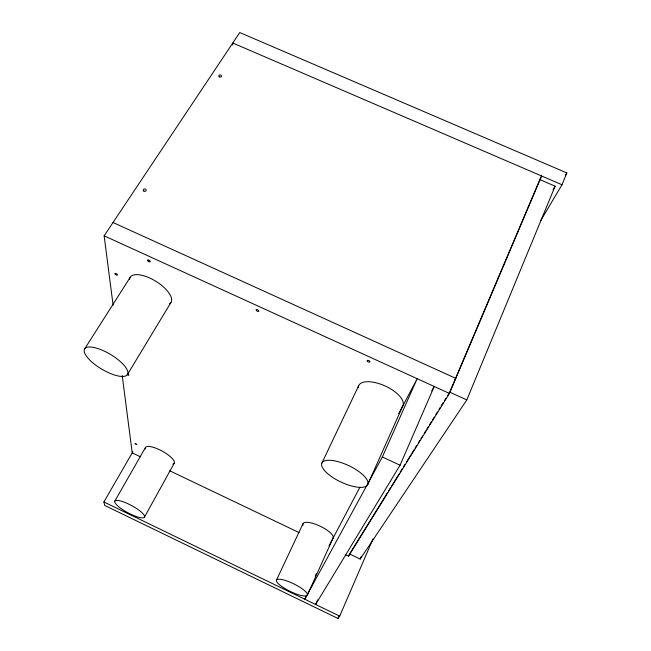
<?xml version="1.0" encoding="UTF-8"?>
<svg xmlns="http://www.w3.org/2000/svg" width="651" height="651" viewBox="0 0 651 651"><rect width="100%" height="100%" fill="white"/><g stroke="black" fill="none" stroke-linecap="round" stroke-linejoin="round"><path stroke-width="0.98" d="M232.643 45.033L232.773 43.007L561.992 184.762L566.834 172.93L239.755 32.55L104.144 235.825L113.111 305.156M466.8 399.934L555.116 186.178L539.866 179.603L449.719 392.138L466.8 399.934L360.182 559.038L349.571 553.977M345.762 554.872L348.513 556.182L449.418 393.416L541.616 175.99L540.135 178.651M132.837 451.81L103.908 501.978L104.721 505.453L337.959 618.45L338.764 616.587M337.959 618.45L339.7 616.139L373.023 538.89M317.664 599.84L315.597 604.47L400.056 465.229L434.225 386.482L431.694 390.877M360.182 559.038L361.395 556.239M348.513 556.182L349.644 553.619M367.636 484.767A25.308 9.081 25.2 0 0 337.194 461.437A25.308 9.081 25.2 0 0 329.634 475.263A25.308 9.081 25.2 0 0 367.636 484.767L402.749 406.053M306.458 595.551L304.798 599.237L382.349 456.978L417.177 378.703L398.697 413.727M315.214 576.176L316.467 573.409M307.329 595.12A17.162 4.175 25.9 0 0 285.935 580.651A17.162 4.175 25.9 0 0 282.469 587.007A17.162 4.175 25.9 0 0 307.329 595.12L333.109 538.019M276.439 580.179L303 523.673M321.83 463.26L358.636 385.766M329.032 545.758L359.832 487.379M144.457 517.179A16.853 4.044 28.3 0 0 124.129 502.133A16.853 4.044 28.3 0 0 120.37 508.057A16.853 4.044 28.3 0 0 144.457 517.179L174.191 463.284M114.788 501.172L145.417 447.579M553.073 189.685L555.116 186.178M565.288 175.558L566.834 172.93M540.737 220.567L561.992 184.762M127.368 374.65A24.941 8.561 30.8 0 0 99.57 349.139A24.941 8.561 30.8 0 0 91.173 361.395A24.941 8.561 30.8 0 0 127.368 374.65L170.904 302.569M454.748 380.086L455.806 378.361L113.022 222.52M350.108 553.114L387.394 492.856M388.46 491.139L390.592 487.697M391.658 485.972L399.112 473.92M400.178 472.195L402.31 468.753M403.376 467.036L404.971 464.448M406.574 461.868L410.83 454.984M411.896 453.259L414.028 449.817M415.094 448.091L416.689 445.512M418.292 442.932L419.887 440.345M420.953 438.628L422.556 436.04M424.151 433.46L425.746 430.881M426.812 429.155L428.415 426.576M429.481 424.851L431.605 421.409M432.671 419.683L434.274 417.104M435.869 414.524L437.464 411.937M439.067 409.357L440.133 407.632M441.199 405.915L443.331 402.473M444.397 400.747L445.992 398.168M447.587 395.58L449.19 393.001M84.508 349.139L130.078 277.505M127.27 373.91L128.898 375.147L127.279 374.659M104.144 235.825L449.418 393.416M382.349 456.978L400.056 465.229M140.47 456.815L132.218 452.876L122.209 375.497M169.797 470.819L299.021 532.551M103.908 501.978L339.7 616.139M129.557 279.401A23.957 10.05 31.7 0 1 155.841 281.273A23.957 10.05 31.7 0 1 169.406 303.96M145.376 449.044A16.397 4.866 28.6 0 1 162.327 451.184A16.397 4.866 28.6 0 1 172.84 464.139M303.065 525.219A16.682 5.021 25.5 0 1 319.486 525.886A16.682 5.021 25.5 0 1 332.433 538.711M358.278 387.719A24.282 10.644 24.6 0 1 385.278 386.043A24.282 10.644 24.6 0 1 401.48 407.591M135.115 443.608L136.84 444.543L135.131 443.583M143.863 191.093A1.473 1.204 1.5 0 0 146.206 190.279A1.473 1.204 1.5 0 0 144.156 189.018A1.473 1.204 1.5 0 0 143.863 191.093M219.281 76.785A1.367 1.05 6.9 0 0 221.503 76.281A1.367 1.05 6.9 0 0 219.713 75.011A1.367 1.05 6.9 0 0 219.281 76.785M147.923 260.888A1.522 0.667 32.4 0 0 150.186 261.735A1.522 0.667 32.4 0 0 148.697 260.018A1.522 0.667 32.4 0 0 147.923 260.888M256.535 310.633A1.514 0.692 29.1 0 0 258.821 311.235A1.514 0.692 29.1 0 0 257.153 309.599A1.514 0.692 29.1 0 0 256.535 310.633M367.522 361.395A1.53 0.708 25.3 0 0 369.898 361.915A1.53 0.708 25.3 0 0 368.197 360.361A1.53 0.708 25.3 0 0 367.522 361.395M115.26 274.266A1.44 0.594 32.6 0 0 117.383 275.08A1.44 0.594 32.6 0 0 115.919 273.477A1.44 0.594 32.6 0 0 115.26 274.266"/></g></svg>
